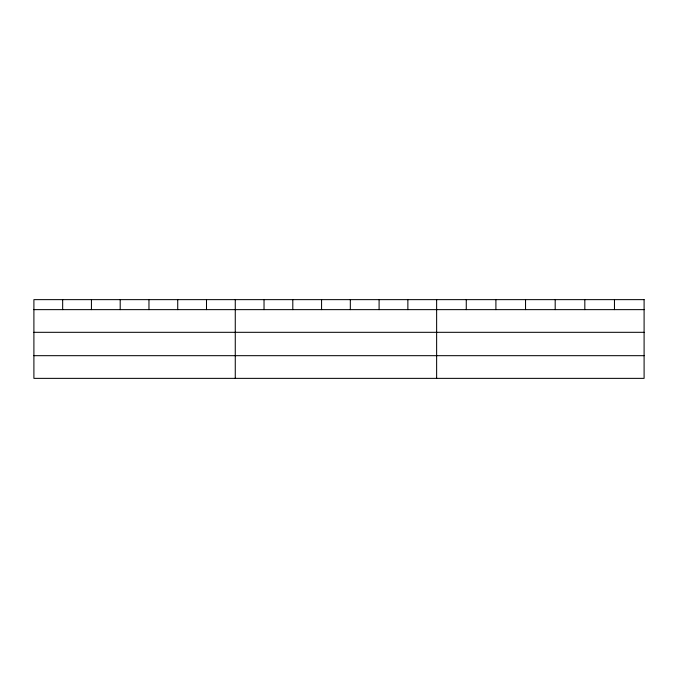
<?xml version="1.0" encoding="UTF-8"?>
<svg xmlns="http://www.w3.org/2000/svg" width="678" height="678" viewBox="0 0 678 678"><rect width="100%" height="100%" fill="white"/><g stroke="black" fill="none" stroke-linecap="round" stroke-linejoin="round"><path stroke-width="1.02" d="M33.9 309.634L644.1 309.634M33.9 332.313L644.1 332.313M33.9 355.679L644.1 355.679M614.463 299.634L614.463 309.634M584.826 299.634L584.826 309.634M555.189 299.634L555.189 309.634M525.543 299.634L525.543 309.634M495.906 299.634L495.906 309.634M466.269 299.634L466.269 309.634M436.632 299.634L436.632 378.366M407.868 299.634L407.868 309.634M379.095 299.634L379.095 309.634M350.331 299.634L350.331 309.634M321.567 299.634L321.567 309.634M292.803 299.634L292.803 309.634M264.03 299.634L264.03 309.634M235.266 299.634L235.266 378.366M206.502 299.634L206.502 309.634M177.729 299.634L177.729 309.634M148.965 299.634L148.965 309.634M120.201 299.634L120.201 309.634M91.437 299.634L91.437 309.634M62.664 299.634L62.664 309.634M644.1 299.634L33.9 299.634L33.9 378.366L644.1 378.366L644.1 299.634"/></g></svg>
